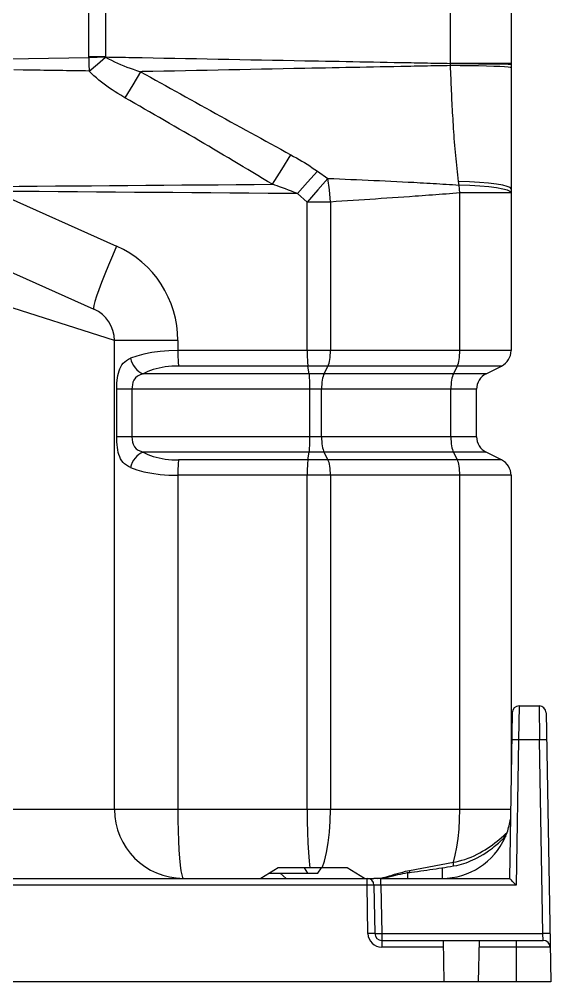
# Model space of a CAD drawing. Units: millimetres at full size. Extents: x -2744 to 2564, y -1956 to 1957.
# Drawn here: x 2096 to 2250.1, y -1685.2 to -1406 of the extents above; entities that cross this region are included whole.
import ezdxf

# ---------------------------------------------------------------- set-up
doc = ezdxf.new("R2010")
doc.units = ezdxf.units.MM
doc.header["$LTSCALE"] = 7
doc.layers.add('0-1_LY_1', color=7, linetype='Continuous')

msp = doc.modelspace()

# ---------------------------------------------------------------- linework, layer by layer
at = {"layer": '0-1_LY_1'}
for p, q in [((2116.139, -1416.957), (2116.139, -1388.322)), ((2121.014, -1388.322), (2121.014, -1416.957)), ((2221.014, -1418.826), (2221.014, -1388.322)), ((2238.577, -1388.322), (2238.577, -1420.118)), ((2121.014, -1416.957), (2116.139, -1416.957)), ((2116.141, -1417.115), (2116.139, -1416.957)), ((2121.014, -1416.957), (2121.017, -1417.036)), ((2238.577, -1418.826), (2221.014, -1418.826)), ((2182.468, -1450.094), (2185.494, -1452.175)), ((2088.677, -1455.925), (2124.228, -1471.829)), ((2179.477, -1459.039), (2176.663, -1456.606)), ((2238.577, -1456.42), (2223.713, -1456.42)), ((2223.713, -1502.142), (2223.713, -1456.42)), ((2238.577, -1455.232), (2238.577, -1502.142)), ((2179.477, -1502.142), (2179.477, -1459.039)), ((2186.213, -1459.039), (2179.477, -1459.039)), ((2186.213, -1459.039), (2186.213, -1502.142)), ((2123.577, -1499.213), (2088.577, -1488.029)), ((2123.577, -1635.232), (2123.577, -1499.213)), ((2141.977, -1499.213), (2123.577, -1499.213)), ((2141.977, -1499.213), (2141.977, -1502.142)), ((2238.577, -1502.142), (2141.977, -1502.142)), ((2235.813, -1506.614), (2142.198, -1506.614)), ((2180.056, -1508.85), (2179.698, -1506.614)), ((2184.354, -1508.85), (2185.503, -1506.614)), ((2221.854, -1508.85), (2223.003, -1506.614)), ((2231.341, -1508.85), (2235.813, -1506.614)), ((2231.341, -1508.85), (2131.905, -1508.85)), ((2228.577, -1513.322), (2124.248, -1513.322)), ((2128.68, -1513.322), (2128.68, -1527.142)), ((2180.277, -1527.142), (2180.277, -1513.322)), ((2183.645, -1527.142), (2183.645, -1513.322)), ((2221.145, -1527.142), (2221.145, -1513.322)), ((2228.577, -1527.142), (2228.577, -1513.322)), ((2228.577, -1527.142), (2124.248, -1527.142)), ((2179.698, -1533.85), (2180.056, -1531.614)), ((2185.503, -1533.85), (2184.354, -1531.614)), ((2223.003, -1533.85), (2221.854, -1531.614)), ((2235.813, -1533.85), (2142.198, -1533.85)), ((2238.577, -1538.322), (2141.977, -1538.322)), ((2141.977, -1538.322), (2141.977, -1635.232)), ((2179.477, -1635.232), (2179.477, -1538.322)), ((2186.213, -1538.322), (2186.213, -1635.232)), ((2223.713, -1635.232), (2223.713, -1538.322)), ((2238.577, -1538.322), (2238.577, -1626.587)), ((2240.915, -1605.232), (2240.778, -1615.058)), ((2240.915, -1605.232), (2246.715, -1605.232)), ((2246.715, -1605.232), (2246.852, -1615.058)), ((2238.915, -1607.197), (2238.077, -1655.232)), ((2248.715, -1607.197), (2250.077, -1685.232)), ((2240.778, -1615.058), (2240.042, -1657.197)), ((2246.852, -1615.058), (2240.778, -1615.058)), ((2247.833, -1671.267), (2246.852, -1615.058)), ((2238.731, -1617.732), (2238.577, -1617.732)), ((2238.577, -1622.732), (2238.644, -1622.732)), ((2238.426, -1635.232), (2092.077, -1635.232)), ((2236.932, -1643.174), (2236.846, -1643.37)), ((2171.077, -1652.232), (2166.077, -1655.232)), ((2191.077, -1652.232), (2171.077, -1652.232)), ((2178.577, -1652.232), (2179.577, -1653.732)), ((2196.077, -1655.232), (2191.077, -1652.232)), ((2218.577, -1652.168), (2218.577, -1655.232)), ((1918.566, -1655.232), (2198.75, -1655.232)), ((2173.378, -1655.232), (2171.61, -1653.732)), ((2196.832, -1657.197), (2196.832, -1655.232)), ((2199.914, -1655.232), (2198.75, -1655.232)), ((2200.831, -1657.197), (2200.831, -1655.232)), ((2200.831, -1655.232), (2238.077, -1655.232)), ((2208.577, -1653.617), (2208.577, -1655.232)), ((2196.832, -1657.197), (2008.357, -1657.197)), ((2197.077, -1671.267), (2196.832, -1657.197)), ((2198.831, -1657.197), (2199.077, -1671.267)), ((2200.831, -1657.197), (2201.076, -1671.267)), ((2240.042, -1657.197), (2200.831, -1657.197)), ((2201.076, -1671.267), (2201.076, -1675.197)), ((2247.902, -1673.232), (2247.833, -1671.267)), ((2201.076, -1673.232), (2247.902, -1673.232)), ((2218.902, -1675.197), (2201.076, -1675.197)), ((2218.867, -1673.232), (2219.077, -1685.232)), ((2229.286, -1673.232), (2229.077, -1685.232)), ((2249.902, -1675.197), (2229.252, -1675.197)), ((2240.077, -1673.232), (2240.077, -1685.232)), ((2250.077, -1685.232), (1916.077, -1685.232))]:
    msp.add_line(p, q, dxfattribs=at)
for points in [[(2046.139, -1388.322), (2046.139, -1418.305), (2116.141, -1417.115)], [(2121.017, -1417.036), (2118.579, -1417.075), (2116.141, -1417.115), (2116.185, -1419.086), (2116.252, -1421.039)], [(2116.252, -1421.039), (2118.635, -1419.061), (2121.017, -1417.036)], [(2121.014, -1416.957), (2121.98, -1416.976), (2122.946, -1416.994), (2123.911, -1417.012), (2124.877, -1417.03), (2125.843, -1417.048), (2126.808, -1417.066), (2127.774, -1417.084), (2128.74, -1417.103), (2129.706, -1417.121), (2130.671, -1417.139), (2131.637, -1417.157), (2134.782, -1417.216), (2137.928, -1417.275), (2141.073, -1417.334), (2144.218, -1417.394), (2147.364, -1417.453), (2150.509, -1417.512), (2153.655, -1417.571), (2156.8, -1417.63), (2159.945, -1417.689), (2163.091, -1417.748), (2166.236, -1417.807), (2169.382, -1417.866), (2172.527, -1417.925), (2175.672, -1417.984), (2178.818, -1418.043), (2180.805, -1418.08), (2182.792, -1418.117), (2184.779, -1418.154), (2186.766, -1418.191), (2188.752, -1418.228), (2190.739, -1418.265), (2192.726, -1418.302), (2194.713, -1418.339), (2196.7, -1418.376), (2198.687, -1418.413), (2200.674, -1418.45), (2202.661, -1418.487), (2204.648, -1418.523)], [(2121.017, -1417.036), (2121.885, -1417.466), (2122.751, -1417.903), (2123.618, -1418.336), (2124.49, -1418.757), (2125.372, -1419.158), (2126.28, -1419.538), (2127.198, -1419.891), (2128.125, -1420.224), (2129.058, -1420.541), (2129.995, -1420.847), (2130.595, -1421.039), (2131.195, -1421.231)], [(2116.252, -1421.039), (2115.162, -1421.023), (2114.071, -1421.007), (2112.981, -1420.992), (2111.89, -1420.976), (2110.8, -1420.961), (2109.71, -1420.945), (2108.619, -1420.93), (2107.529, -1420.914), (2106.439, -1420.898), (2105.348, -1420.883), (2104.258, -1420.867), (2103.168, -1420.851), (2102.077, -1420.836), (2100.987, -1420.82), (2099.897, -1420.804), (2097.144, -1420.764), (2094.392, -1420.724)], [(2126.628, -1428.786), (2126.017, -1428.43), (2125.406, -1428.071), (2124.588, -1427.575), (2123.779, -1427.065), (2122.978, -1426.541), (2122.186, -1426.004), (2121.404, -1425.452), (2120.63, -1424.887), (2119.855, -1424.298), (2119.095, -1423.689), (2118.358, -1423.054), (2117.646, -1422.393), (2116.949, -1421.716), (2116.252, -1421.039)], [(2144.194, -1420.971), (2141.048, -1421.034), (2137.903, -1421.097), (2134.758, -1421.16), (2131.613, -1421.223), (2131.195, -1421.231)], [(2221.025, -1419.472), (2220.069, -1419.49), (2219.114, -1419.508), (2218.159, -1419.526), (2217.203, -1419.544), (2216.248, -1419.562), (2215.293, -1419.58), (2214.337, -1419.598), (2213.382, -1419.617), (2212.427, -1419.635), (2211.472, -1419.653), (2210.516, -1419.671), (2209.561, -1419.689), (2208.606, -1419.707), (2206.618, -1419.745), (2204.63, -1419.783), (2202.643, -1419.821), (2200.655, -1419.859), (2198.668, -1419.897), (2196.68, -1419.935), (2194.692, -1419.974), (2192.705, -1420.012), (2190.717, -1420.051), (2188.73, -1420.09), (2186.742, -1420.128), (2184.755, -1420.167), (2182.767, -1420.206), (2180.779, -1420.245), (2178.792, -1420.284), (2175.646, -1420.346), (2172.501, -1420.408), (2169.356, -1420.47), (2166.211, -1420.533), (2163.065, -1420.595), (2159.92, -1420.658), (2156.775, -1420.72), (2153.629, -1420.783), (2150.484, -1420.846), (2147.339, -1420.908), (2144.194, -1420.971)], [(2204.648, -1418.523), (2206.635, -1418.56), (2208.622, -1418.597), (2209.575, -1418.615), (2210.529, -1418.632), (2211.482, -1418.65), (2212.435, -1418.667), (2213.388, -1418.685), (2214.342, -1418.703), (2215.295, -1418.72), (2216.248, -1418.738), (2217.201, -1418.755), (2218.154, -1418.773), (2219.108, -1418.791), (2220.061, -1418.808), (2221.014, -1418.826)], [(2221.025, -1419.472), (2221.017, -1418.987), (2221.014, -1418.826)], [(2238.577, -1419.148), (2238.367, -1419.124), (2237.743, -1419.101), (2236.718, -1419.079), (2235.313, -1419.059), (2233.557, -1419.04), (2231.487, -1419.024), (2229.147, -1419.01), (2226.586, -1418.999), (2223.857, -1418.991), (2221.017, -1418.987)], [(2238.577, -1420.118), (2238.367, -1420.025), (2237.744, -1419.933), (2236.719, -1419.844), (2235.314, -1419.762), (2233.559, -1419.687), (2231.491, -1419.621), (2229.152, -1419.566), (2226.591, -1419.522), (2223.863, -1419.491), (2221.025, -1419.472)], [(2223.513, -1454.114), (2223.367, -1453.044), (2223.262, -1452.108), (2223.155, -1451.173), (2223.047, -1450.237), (2222.94, -1449.301), (2222.835, -1448.365), (2222.731, -1447.429), (2222.632, -1446.493), (2222.537, -1445.556), (2222.443, -1444.572), (2222.355, -1443.588), (2222.272, -1442.603), (2222.194, -1441.618), (2222.119, -1440.632), (2222.049, -1439.646), (2221.982, -1438.66), (2221.917, -1437.674), (2221.854, -1436.688), (2221.798, -1435.784), (2221.744, -1434.881), (2221.69, -1433.978), (2221.638, -1433.075), (2221.588, -1432.171), (2221.539, -1431.268), (2221.492, -1430.364), (2221.446, -1429.461), (2221.403, -1428.557), (2221.361, -1427.653), (2221.32, -1426.744), (2221.281, -1425.835), (2221.243, -1424.927), (2221.206, -1424.018), (2221.17, -1423.108), (2221.134, -1422.199), (2221.098, -1421.29), (2221.062, -1420.381), (2221.025, -1419.472)], [(2238.577, -1420.118), (2238.577, -1421.047), (2238.577, -1421.975), (2238.577, -1422.903), (2238.577, -1423.832), (2238.577, -1424.76), (2238.577, -1425.688), (2238.577, -1426.617), (2238.577, -1427.545), (2238.577, -1428.473), (2238.577, -1429.406), (2238.577, -1430.338), (2238.577, -1431.27), (2238.577, -1432.202), (2238.577, -1433.134), (2238.577, -1434.066), (2238.577, -1434.998), (2238.577, -1435.93), (2238.577, -1436.863), (2238.577, -1437.795), (2238.577, -1438.727), (2238.577, -1439.659), (2238.577, -1440.591), (2238.577, -1441.523), (2238.577, -1442.455), (2238.577, -1443.387), (2238.577, -1444.319), (2238.577, -1445.251), (2238.577, -1446.183), (2238.577, -1447.115), (2238.577, -1448.017), (2238.577, -1448.919), (2238.577, -1449.821), (2238.577, -1450.723), (2238.577, -1451.625), (2238.577, -1452.527), (2238.577, -1453.428), (2238.577, -1454.33), (2238.577, -1455.232)], [(2131.195, -1421.231), (2128.916, -1425.001), (2126.628, -1428.786)], [(2131.195, -1421.231), (2132.642, -1422.038), (2134.089, -1422.846), (2135.535, -1423.654), (2136.982, -1424.462), (2138.428, -1425.27), (2139.875, -1426.078), (2141.321, -1426.887), (2142.767, -1427.694), (2144.214, -1428.502), (2145.661, -1429.309), (2147.108, -1430.116), (2148.556, -1430.921), (2150.004, -1431.726), (2151.453, -1432.531), (2152.902, -1433.334), (2154.357, -1434.138), (2155.813, -1434.942), (2157.269, -1435.744), (2158.725, -1436.546), (2160.182, -1437.347), (2161.64, -1438.148), (2163.097, -1438.948), (2164.555, -1439.748), (2166.013, -1440.547), (2167.471, -1441.347), (2168.928, -1442.146), (2170.386, -1442.945), (2171.844, -1443.745), (2173.302, -1444.545), (2174.759, -1445.346)], [(2169.375, -1453.892), (2167.956, -1453.045), (2166.538, -1452.198), (2165.121, -1451.349), (2163.703, -1450.501), (2162.286, -1449.652), (2160.869, -1448.802), (2159.451, -1447.954), (2158.034, -1447.105), (2156.616, -1446.258), (2155.197, -1445.411), (2153.778, -1444.566), (2152.357, -1443.722), (2150.936, -1442.88), (2149.513, -1442.04), (2148.09, -1441.202), (2146.664, -1440.366), (2145.236, -1439.532), (2143.808, -1438.701), (2142.378, -1437.871), (2140.948, -1437.042), (2139.517, -1436.215), (2138.085, -1435.389), (2136.653, -1434.564), (2135.22, -1433.739), (2133.788, -1432.914), (2132.355, -1432.089), (2130.923, -1431.265), (2129.491, -1430.439), (2128.059, -1429.613), (2126.628, -1428.786)], [(2169.375, -1453.892), (2172.104, -1449.564), (2174.759, -1445.346)], [(2174.759, -1445.346), (2175.544, -1445.795), (2176.33, -1446.241), (2177.116, -1446.689), (2177.898, -1447.144), (2178.672, -1447.61), (2179.439, -1448.093), (2180.2, -1448.588), (2180.956, -1449.09), (2181.711, -1449.594), (2182.468, -1450.094)], [(2182.468, -1450.094), (2179.599, -1453.267), (2176.663, -1456.606)], [(2034.493, -1452.879), (2117.66, -1490.085)], [(2082.752, -1454.578), (2083.751, -1454.57), (2084.749, -1454.562), (2085.747, -1454.555), (2086.745, -1454.547), (2087.744, -1454.539), (2088.742, -1454.531), (2089.74, -1454.523), (2090.739, -1454.515), (2095.981, -1454.474), (2101.223, -1454.432), (2106.466, -1454.391), (2111.708, -1454.35), (2116.951, -1454.308), (2122.193, -1454.266), (2127.436, -1454.225), (2132.678, -1454.183), (2137.92, -1454.142), (2143.163, -1454.1), (2148.405, -1454.058), (2153.648, -1454.017), (2158.89, -1453.975), (2164.133, -1453.934), (2169.375, -1453.892)], [(2176.663, -1456.606), (2175.802, -1456.266), (2174.943, -1455.921), (2174.083, -1455.577), (2173.222, -1455.237), (2172.357, -1454.908), (2171.487, -1454.594), (2170.785, -1454.356), (2170.08, -1454.124), (2169.375, -1453.892)], [(2186.213, -1459.039), (2185.928, -1455.553), (2185.494, -1452.175), (2182.525, -1455.511), (2179.477, -1459.039)], [(2185.494, -1452.175), (2187.154, -1452.251), (2188.815, -1452.325), (2190.475, -1452.397), (2192.136, -1452.469), (2193.796, -1452.541), (2195.457, -1452.612), (2197.117, -1452.684), (2198.777, -1452.757), (2200.438, -1452.831), (2202.098, -1452.907), (2203.758, -1452.984), (2205.418, -1453.064), (2207.078, -1453.147), (2208.738, -1453.234), (2210.397, -1453.323), (2211.334, -1453.376), (2212.271, -1453.43), (2213.208, -1453.484), (2214.145, -1453.54), (2215.082, -1453.596), (2216.019, -1453.653), (2216.955, -1453.711), (2217.892, -1453.768), (2218.829, -1453.826), (2219.765, -1453.884), (2220.702, -1453.942), (2221.639, -1454), (2222.576, -1454.057), (2223.513, -1454.114)], [(2238.577, -1455.232), (2238.301, -1454.859), (2237.483, -1454.497), (2236.144, -1454.155), (2234.322, -1453.842), (2232.065, -1453.568), (2229.438, -1453.34), (2226.512, -1453.164), (2223.367, -1453.044)], [(2238.577, -1456.42), (2238.305, -1456.029), (2237.495, -1455.648), (2236.171, -1455.288), (2234.368, -1454.96), (2232.135, -1454.67), (2229.533, -1454.429), (2226.632, -1454.242), (2223.513, -1454.114)], [(2223.713, -1456.42), (2223.621, -1455.265), (2223.513, -1454.114)], [(2176.663, -1456.606), (2175.91, -1456.6), (2175.157, -1456.594), (2174.404, -1456.588), (2173.65, -1456.582), (2168.122, -1456.54), (2162.595, -1456.497), (2157.067, -1456.454), (2151.539, -1456.411), (2146.011, -1456.368), (2140.483, -1456.326), (2134.955, -1456.283), (2129.427, -1456.24), (2123.899, -1456.197), (2118.371, -1456.154), (2112.843, -1456.112), (2107.315, -1456.069), (2101.787, -1456.026), (2096.26, -1455.983), (2090.732, -1455.941), (2090.047, -1455.935), (2089.362, -1455.93), (2088.677, -1455.925)], [(2223.713, -1456.42), (2222.718, -1456.494), (2221.723, -1456.569), (2220.728, -1456.643), (2219.733, -1456.718), (2218.738, -1456.793), (2217.743, -1456.868), (2216.748, -1456.942), (2215.753, -1457.017), (2214.758, -1457.091), (2213.762, -1457.164), (2212.767, -1457.237), (2211.772, -1457.31), (2210.777, -1457.382), (2209.14, -1457.499), (2207.503, -1457.614), (2205.865, -1457.727), (2204.228, -1457.84), (2202.59, -1457.951), (2200.952, -1458.061), (2199.315, -1458.17), (2197.677, -1458.278), (2196.039, -1458.387), (2194.401, -1458.495), (2192.764, -1458.603), (2191.126, -1458.711), (2189.488, -1458.82), (2187.85, -1458.929), (2186.213, -1459.039)], [(2124.228, -1471.829), (2123.003, -1474.627), (2121.844, -1477.36), (2120.78, -1479.962), (2119.835, -1482.371), (2119.031, -1484.532), (2118.388, -1486.393), (2117.921, -1487.91), (2117.64, -1489.048), (2117.552, -1489.778), (2117.66, -1490.085)], [(2141.977, -1502.142), (2139.364, -1502.207), (2136.825, -1502.402), (2134.404, -1502.723), (2132.142, -1503.165), (2130.08, -1503.72), (2128.253, -1504.378), (2128.468, -1505.112), (2128.771, -1505.828), (2129.155, -1506.508), (2129.61, -1507.137), (2130.126, -1507.698), (2130.69, -1508.178), (2131.288, -1508.565), (2131.905, -1508.85)], [(2141.977, -1502.142), (2141.98, -1502.832), (2141.992, -1503.508), (2142.011, -1504.159), (2142.036, -1504.771), (2142.069, -1505.332), (2142.107, -1505.833), (2142.15, -1506.263), (2142.198, -1506.614)], [(2179.477, -1502.142), (2179.48, -1502.832), (2179.492, -1503.508), (2179.511, -1504.159), (2179.536, -1504.771), (2179.569, -1505.332), (2179.607, -1505.833), (2179.65, -1506.263), (2179.698, -1506.614)], [(2185.503, -1506.614), (2185.656, -1506.263), (2185.795, -1505.833), (2185.917, -1505.332), (2186.021, -1504.771), (2186.104, -1504.159), (2186.164, -1503.508), (2186.2, -1502.832), (2186.213, -1502.142)], [(2223.003, -1506.614), (2223.156, -1506.263), (2223.295, -1505.833), (2223.417, -1505.332), (2223.521, -1504.771), (2223.604, -1504.159), (2223.664, -1503.508), (2223.7, -1502.832), (2223.713, -1502.142)], [(2128.253, -1536.086), (2127.652, -1535.739), (2127.051, -1535.391), (2126.494, -1534.988), (2126.078, -1534.564), (2125.72, -1534.085), (2125.39, -1533.533), (2125.117, -1532.953), (2124.889, -1532.325), (2124.709, -1531.681), (2124.554, -1530.954), (2124.437, -1530.219), (2124.346, -1529.432), (2124.287, -1528.641), (2124.257, -1527.848), (2124.248, -1527.142), (2124.248, -1513.322), (2124.281, -1512.465), (2124.315, -1511.607), (2124.376, -1510.752), (2124.465, -1510.034), (2124.59, -1509.321), (2124.735, -1508.68), (2124.919, -1508.048), (2125.156, -1507.419), (2125.453, -1506.815), (2125.778, -1506.297), (2126.158, -1505.816), (2126.608, -1505.368), (2127.112, -1504.987), (2127.676, -1504.671), (2128.253, -1504.378)], [(2142.198, -1506.614), (2140.238, -1506.679), (2138.334, -1506.874), (2136.518, -1507.196), (2134.822, -1507.637), (2133.275, -1508.192), (2131.905, -1508.85)], [(2131.905, -1508.85), (2131.057, -1509.176), (2130.249, -1509.569), (2129.682, -1510.064), (2129.243, -1510.685), (2128.956, -1511.343), (2128.789, -1512.037), (2128.723, -1512.678), (2128.68, -1513.322)], [(2180.277, -1513.322), (2180.273, -1512.632), (2180.261, -1511.956), (2180.243, -1511.305), (2180.217, -1510.694), (2180.185, -1510.132), (2180.147, -1509.631), (2180.103, -1509.201), (2180.056, -1508.85)], [(2184.354, -1508.85), (2184.202, -1509.201), (2184.063, -1509.631), (2183.94, -1510.132), (2183.836, -1510.694), (2183.754, -1511.305), (2183.694, -1511.956), (2183.657, -1512.632), (2183.645, -1513.322)], [(2221.854, -1508.85), (2221.702, -1509.201), (2221.563, -1509.631), (2221.44, -1510.132), (2221.336, -1510.694), (2221.254, -1511.305), (2221.194, -1511.956), (2221.157, -1512.632), (2221.145, -1513.322)], [(2128.68, -1527.142), (2128.742, -1527.914), (2128.841, -1528.681), (2129.015, -1529.284), (2129.284, -1529.851), (2129.406, -1530.047), (2129.902, -1530.622), (2130.516, -1531.065), (2131.201, -1531.361), (2131.905, -1531.614)], [(2180.056, -1531.614), (2180.103, -1531.263), (2180.147, -1530.833), (2180.185, -1530.332), (2180.217, -1529.771), (2180.243, -1529.159), (2180.261, -1528.508), (2180.273, -1527.832), (2180.277, -1527.142)], [(2183.645, -1527.142), (2183.657, -1527.832), (2183.694, -1528.508), (2183.754, -1529.159), (2183.836, -1529.771), (2183.94, -1530.332), (2184.063, -1530.833), (2184.202, -1531.263), (2184.354, -1531.614)], [(2221.145, -1527.142), (2221.157, -1527.832), (2221.194, -1528.508), (2221.254, -1529.159), (2221.336, -1529.771), (2221.44, -1530.332), (2221.563, -1530.833), (2221.702, -1531.263), (2221.854, -1531.614)], [(2131.905, -1531.614), (2131.288, -1531.899), (2130.69, -1532.286), (2130.126, -1532.766), (2129.61, -1533.327), (2129.155, -1533.956), (2128.771, -1534.636), (2128.468, -1535.352), (2128.253, -1536.086), (2130.08, -1536.744), (2132.142, -1537.299), (2134.404, -1537.741), (2136.825, -1538.062), (2139.364, -1538.257), (2141.977, -1538.322)], [(2235.813, -1533.85), (2231.341, -1531.614), (2131.905, -1531.614)], [(2131.905, -1531.614), (2133.275, -1532.272), (2134.822, -1532.827), (2136.518, -1533.269), (2138.334, -1533.59), (2140.238, -1533.785), (2142.198, -1533.85)], [(2142.198, -1533.85), (2142.15, -1534.201), (2142.107, -1534.631), (2142.069, -1535.132), (2142.036, -1535.694), (2142.011, -1536.305), (2141.992, -1536.956), (2141.98, -1537.632), (2141.977, -1538.322)], [(2179.698, -1533.85), (2179.65, -1534.201), (2179.607, -1534.631), (2179.569, -1535.132), (2179.536, -1535.694), (2179.511, -1536.305), (2179.492, -1536.956), (2179.48, -1537.632), (2179.477, -1538.322)], [(2186.213, -1538.322), (2186.2, -1537.632), (2186.164, -1536.956), (2186.104, -1536.305), (2186.021, -1535.694), (2185.917, -1535.132), (2185.795, -1534.631), (2185.656, -1534.201), (2185.503, -1533.85)], [(2223.713, -1538.322), (2223.7, -1537.632), (2223.664, -1536.956), (2223.604, -1536.305), (2223.521, -1535.694), (2223.417, -1535.132), (2223.295, -1534.631), (2223.156, -1534.201), (2223.003, -1533.85)], [(2240.778, -1615.058), (2240.543, -1615.054), (2240.311, -1615.05), (2240.086, -1615.048), (2239.87, -1615.045), (2239.667, -1615.044), (2239.479, -1615.043), (2239.309, -1615.043), (2239.16, -1615.044), (2239.033, -1615.045), (2238.93, -1615.047), (2238.853, -1615.049), (2238.803, -1615.053), (2238.784, -1615.055), (2238.778, -1615.058)], [(2248.852, -1615.058), (2248.827, -1615.052), (2248.754, -1615.048), (2248.634, -1615.045), (2248.47, -1615.044), (2248.266, -1615.043), (2248.027, -1615.044), (2247.76, -1615.045), (2247.47, -1615.048), (2247.165, -1615.052), (2246.852, -1615.058)], [(2141.977, -1635.232), (2141.996, -1638.361), (2142.055, -1641.412), (2142.151, -1644.312), (2142.282, -1646.988), (2142.445, -1649.374), (2142.636, -1651.412), (2142.85, -1653.052), (2143.082, -1654.253), (2143.326, -1654.986), (2143.577, -1655.232)], [(2179.477, -1635.232), (2179.5, -1638.603), (2179.568, -1641.877), (2179.679, -1644.961), (2179.83, -1647.766), (2180.017, -1650.213), (2180.234, -1652.232)], [(2183.782, -1652.232), (2184.479, -1650.213), (2185.079, -1647.766), (2185.564, -1644.961), (2185.921, -1641.877), (2186.139, -1638.603), (2186.213, -1635.232)], [(2199.914, -1655.232), (2200.883, -1655.142), (2201.484, -1655.03), (2202.078, -1654.88), (2202.71, -1654.704), (2203.338, -1654.519), (2204.065, -1654.296), (2204.791, -1654.071), (2205.548, -1653.842), (2206.308, -1653.622), (2207.152, -1653.395), (2208.002, -1653.197), (2208.585, -1653.083), (2209.169, -1652.975), (2221.881, -1650.545), (2222.415, -1648.52), (2222.869, -1646.215), (2223.232, -1643.679), (2223.497, -1640.964), (2223.658, -1638.129), (2223.713, -1635.232)], [(2221.871, -1651.65), (2222.843, -1651.465), (2223.529, -1651.308), (2224.209, -1651.125), (2224.883, -1650.92), (2225.549, -1650.694), (2226.209, -1650.45), (2226.861, -1650.186), (2227.505, -1649.903), (2228.14, -1649.602), (2228.767, -1649.283), (2229.642, -1648.803), (2230.498, -1648.292), (2231.266, -1647.799), (2232.019, -1647.284), (2232.592, -1646.871), (2233.155, -1646.446), (2233.679, -1646.034), (2234.195, -1645.613), (2234.925, -1644.991), (2235.533, -1644.447), (2235.939, -1644.071), (2236.187, -1643.835), (2236.286, -1643.737), (2236.358, -1643.662), (2236.392, -1643.625)], [(2221.881, -1650.545), (2222.618, -1650.4), (2223.353, -1650.247), (2224.279, -1650.01), (2225.193, -1649.727), (2226.094, -1649.404), (2226.988, -1649.046), (2227.867, -1648.657), (2228.732, -1648.237), (2229.518, -1647.822), (2230.29, -1647.384), (2231.05, -1646.923), (2231.77, -1646.46), (2232.478, -1645.98), (2233.174, -1645.482), (2233.864, -1644.966), (2234.542, -1644.435), (2235.136, -1643.949), (2235.722, -1643.454), (2236.435, -1642.827), (2236.981, -1642.327), (2237.314, -1642.015), (2237.433, -1641.899)], [(2236.392, -1643.625), (2236.493, -1643.512), (2236.653, -1643.318)], [(2236.407, -1643.608), (2236.552, -1643.443), (2236.69, -1643.27)], [(2236.69, -1643.27), (2237.115, -1642.614), (2237.433, -1641.899)], [(2168.577, -1653.732), (2182.577, -1653.732), (2183.577, -1652.232)], [(2209.187, -1653.502), (2209.709, -1653.437), (2210.601, -1653.324), (2211.493, -1653.209), (2212.384, -1653.09), (2213.274, -1652.968), (2214.165, -1652.843), (2215.055, -1652.715), (2215.944, -1652.583), (2216.833, -1652.448), (2217.674, -1652.318), (2218.514, -1652.186), (2219.355, -1652.052), (2220.195, -1651.917), (2221.035, -1651.783), (2221.876, -1651.649)], [(2221.87, -1651.65), (2221.909, -1651.573), (2221.924, -1651.359), (2221.914, -1651.013), (2221.881, -1650.545)], [(2199.939, -1655.232), (2200.191, -1655.228), (2200.766, -1655.195), (2201.339, -1655.131), (2202.03, -1655.024), (2202.718, -1654.892), (2203.558, -1654.705), (2204.395, -1654.503), (2205.083, -1654.332), (2205.772, -1654.163), (2206.499, -1653.993), (2207.228, -1653.833), (2207.898, -1653.7), (2208.571, -1653.588), (2209.201, -1653.5)], [(2209.187, -1653.502), (2209.195, -1653.367), (2209.169, -1652.975)], [(2240.042, -1657.197), (2239.738, -1656.888), (2239.441, -1656.588), (2239.159, -1656.302), (2238.898, -1656.04), (2238.665, -1655.806), (2238.464, -1655.606), (2238.302, -1655.445), (2238.182, -1655.328), (2238.106, -1655.256), (2238.077, -1655.232)], [(2198.831, -1657.197), (2198.806, -1657.192), (2198.733, -1657.188), (2198.613, -1657.185), (2198.449, -1657.183), (2198.245, -1657.183), (2198.007, -1657.183), (2197.739, -1657.185), (2197.449, -1657.188), (2197.144, -1657.192), (2196.832, -1657.197)], [(2200.831, -1657.197), (2200.596, -1657.193), (2200.364, -1657.19), (2200.138, -1657.187), (2199.923, -1657.185), (2199.719, -1657.184), (2199.532, -1657.183), (2199.362, -1657.183), (2199.213, -1657.183), (2199.086, -1657.185), (2198.983, -1657.186), (2198.906, -1657.189), (2198.856, -1657.192), (2198.837, -1657.195), (2198.831, -1657.197)], [(2199.077, -1671.267), (2199.052, -1671.262), (2198.979, -1671.258), (2198.859, -1671.255), (2198.695, -1671.253), (2198.491, -1671.253), (2198.252, -1671.253), (2197.985, -1671.255), (2197.695, -1671.258), (2197.39, -1671.262), (2197.077, -1671.267)], [(2199.077, -1671.267), (2199.101, -1671.272), (2199.175, -1671.276), (2199.295, -1671.279), (2199.459, -1671.281), (2199.663, -1671.281), (2199.901, -1671.281), (2200.169, -1671.279), (2200.459, -1671.276), (2200.764, -1671.272), (2201.076, -1671.267), (2247.833, -1671.267)], [(2249.833, -1671.267), (2249.808, -1671.262), (2249.735, -1671.258), (2249.615, -1671.255), (2249.451, -1671.253), (2249.247, -1671.253), (2249.009, -1671.253), (2248.741, -1671.255), (2248.451, -1671.258), (2248.146, -1671.262), (2247.833, -1671.267)]]:
    msp.add_lwpolyline(points, dxfattribs=at)
for centre, radius, start, end in [((2111.977, -1499.213), 30, 0, 65.89777), ((2113.577, -1499.213), 10, 0, 65.89777), ((2233.577, -1502.142), 5, 296.56505, 0), ((2233.577, -1513.322), 5, 116.56505, 180), ((2233.577, -1527.142), 5, 180, 243.43495), ((2233.577, -1538.322), 5, 0, 63.43495), ((2240.915, -1607.232), 2, 90, 179), ((2246.715, -1607.232), 2, 1, 90), ((2143.577, -1635.232), 20, 180, 270), ((2218.577, -1635.232), 20, 340.52851, 351.88702), ((2218.577, -1635.232), 20, 270, 335.9906), ((2218.577, -1635.232), 20, 336.60271, 340.52878), ((2196.832, -1657.232), 2, 1, 90), ((2201.076, -1671.197), 4, 181, 270), ((2201.076, -1671.232), 2, 181, 270), ((2247.902, -1675.232), 2, 1, 90)]:
    msp.add_arc(centre, radius, start, end, dxfattribs=at)

doc.saveas('drawing.dxf')
